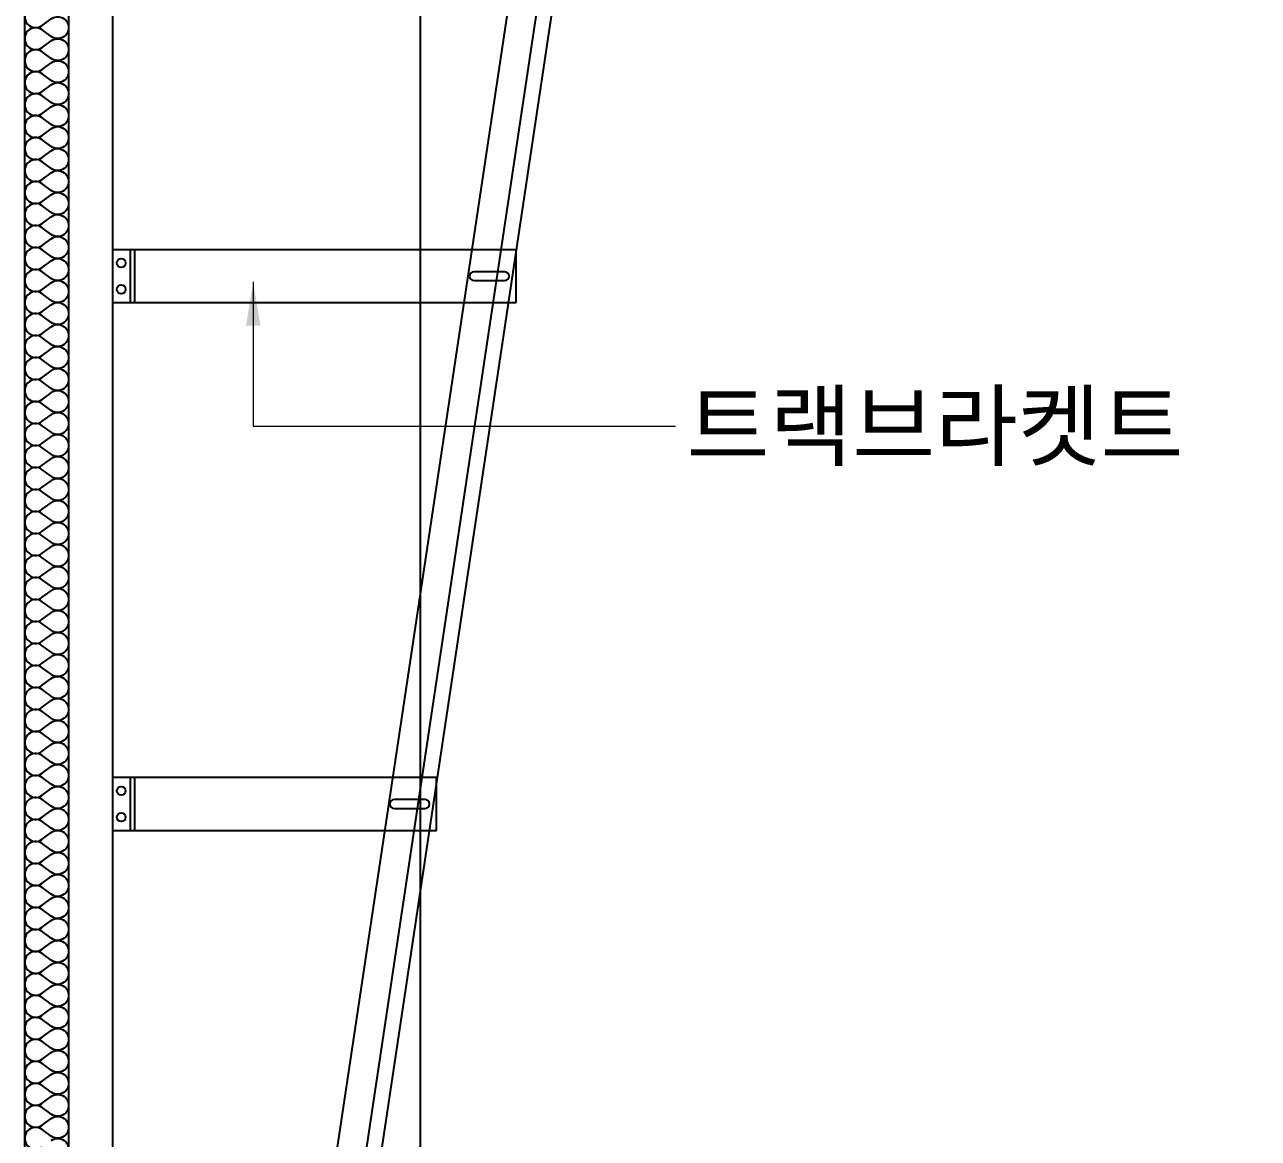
# Model space of a CAD drawing. Header units: millimetres. Extents: x 204328 to 274136, y -196910 to -178068.
# Drawn here: x 217864 to 219267, y -187845 to -186579 of the extents above; entities that cross this region are included whole.
import ezdxf

# ---------------------------------------------------------------- set-up
doc = ezdxf.new("R2010")
doc.units = ezdxf.units.MM
doc.layers.get('Defpoints').update_dxf_attribs({"color": 140})
for name, color, linetype, lineweight in [('A-DIMS', 7, 'Continuous', 25), ('A-ELEV-LIN2', 7, 'Continuous', 25), ('A-MKXS-TEXT1', 3, 'Continuous', 25), ('A-WAXM-PANL', 6, 'Continuous', 20)]:
    doc.layers.add(name, color=color, linetype=linetype, lineweight=lineweight)
for name, color, linetype in [('HAT', 8, 'Continuous'), ('OHD Frame', 2, 'Continuous'), ('OHD Track', 4, 'Continuous')]:
    doc.layers.add(name, color=color, linetype=linetype)
doc.styles.add('HY울릉도L', font='')
doc.styles.add('돋움체', font='')
doc.styles.get('HY울릉도L').set_extended_font_data('Dotum')
doc.styles.get('돋움체').set_extended_font_data('DotumChe')
doc.dimstyles.new('CDIM', dxfattribs={"dimtxt": 3, "dimasz": 1.5, "dimexe": 2, "dimexo": 1, "dimgap": 1, "dimtad": 1, "dimdec": 0, "dimrnd": 0.5, "dimzin": 0, "dimdsep": 32, "dimlunit": 6, "dimtxsty": 'HY울릉도L', "dimblk1": '_CIDOT', "dimblk2": '_CIDOT', "dimsah": 1, "dimcen": 5.5, "dimclrd": 2, "dimclre": 2, "dimclrt": 7, "dimadec": 0, "dimazin": 0, "dimtfac": 1, "dimtdec": 0, "dimtix": 1, "dimtmove": 2, "dimatfit": 1, "dimldrblk": '_CIDOT', "dimfxl": 1, "dimtolj": 1, "dimtzin": 0, "dimlwd": -1, "dimarcsym": 0})
doc.dimstyles.new('ISO-25', dxfattribs={"dimtxt": 2.5, "dimasz": 2.5, "dimexe": 1.25, "dimexo": 0.625, "dimtad": 1, "dimdsep": 46, "dimtxsty": 'Standard', "dimcen": 2.5, "dimadec": 0, "dimazin": 0, "dimtfac": 1, "dimtmove": 0, "dimatfit": 3, "dimfxl": 1, "dimarcsym": 0})

# ---------------------------------------------------------------- blocks, each defined once
blk = doc.blocks.new('OHD2')
at = {"color": 0}
for p, q in [((311364.5, -132750, 17.6), (310905.7, -132750, 17.6)), ((310905.7, -132750, 17.6), (310905.7, -132810, 17.6)), ((310925.7, -132750, 17.6), (310925.7, -132810, 17.6)), ((310930.7, -132750, 17.6), (310930.7, -132810, 17.6)), ((311364.5, -132810, 17.6), (311364.5, -132750, 17.6)), ((311351.5, -132775, 17.6), (311316.5, -132775, 17.6)), ((311316.5, -132785, 17.6), (311351.5, -132785, 17.6)), ((310905.7, -132810, 17.6), (311364.5, -132810, 17.6)), ((311273.9, -133350, 17.6), (310905.7, -133350, 17.6)), ((310905.7, -133350, 17.6), (310905.7, -133410, 17.6)), ((310925.7, -133350, 17.6), (310925.7, -133410, 17.6)), ((310930.7, -133350, 17.6), (310930.7, -133410, 17.6)), ((311273.9, -133410, 17.6), (311273.9, -133350, 17.6)), ((311260.9, -133375, 17.6), (311225.9, -133375, 17.6)), ((311225.9, -133385, 17.6), (311260.9, -133385, 17.6)), ((310905.7, -133410, 17.6), (311273.9, -133410, 17.6))]:
    blk.add_line(p, q, dxfattribs=at)
for centre in [(310915.5, -132765, 17.6), (310915.5, -132795, 17.6), (310915.5, -133365, 17.6), (310915.5, -133395, 17.6)]:
    blk.add_circle(centre, 5, dxfattribs=at)
for centre, start, end in [((311316.5, -132780, 17.6), 90, 270), ((311351.5, -132780, 17.6), 270, 90), ((311225.9, -133380, 17.6), 90, 270), ((311260.9, -133380, 17.6), 270, 90)]:
    blk.add_arc(centre, 5, start, end, dxfattribs=at)
at = {"layer": 'OHD Frame'}
for p, q in [((310855.7, -131810, 17.6), (310855.7, -137360, 17.6)), ((310905.7, -131810, 17.6), (310905.7, -137360, 17.6))]:
    blk.add_line(p, q, dxfattribs=at)
at = {"layer": 'OHD Track'}
for p, q in [((311032.5, -134630.7, 17.6), (311455.1, -131810, 17.6)), ((311068.7, -134610, 17.6), (311488.2, -131810, 17.6)), ((311086.2, -134610, 17.6), (311505.7, -131810, 17.6))]:
    blk.add_line(p, q, dxfattribs=at)
blk = doc.blocks.new('_CIDOT')
at = {"color": 0, "linetype": 'ByBlock'}
blk.add_line((2, 0), (-1, 0), dxfattribs=at)
at = {"color": 0, "linetype": 'ByBlock', "const_width": 0.5}
blk.add_lwpolyline([(-0.25, 0, 1), (0.25, 0, 1)], format="xyb", close=True, dxfattribs=at)
blk = doc.blocks.new('*D63')
at = {"layer": 'A-DIMS', "lineweight": -2, "transparency": 16777216}
for p, q in [((217989.4, -185895.2), (220520, -185895.2)), ((217989.4, -188895.2), (220520, -188895.2))]:
    blk.add_line(p, q, dxfattribs=at)
at = {"layer": 'A-DIMS', "transparency": 16777216}
blk.add_line((220470, -185932.7), (220470, -188857.7), dxfattribs=at)
at = {"layer": 'Defpoints', "color": 0, "transparency": 16777216}
for p in [(217964.4, -185895.2, 0), (217964.4, -188895.2, 0), (220470, -188895.2)]:
    blk.add_point(p, dxfattribs=at)
at = {"layer": 'A-DIMS', "transparency": 16777216, "xscale": 37.5, "yscale": 37.5, "zscale": 37.5}
for p, rotation in [((220470, -185895.2), 90), ((220470, -188895.2), 270)]:
    blk.add_blockref('_CIDOT', p, dxfattribs=dict(at, rotation=rotation))
at = {"layer": 'A-DIMS', "color": 3, "transparency": 16777216, "insert": (220400.2, -187395.2), "char_height": 75, "attachment_point": 5, "rotation": 90, "style": '돋움체'}
blk.add_mtext('\\A1;HEAD ROOM="3,000"', dxfattribs=at)

msp = doc.modelspace()

# ---------------------------------------------------------------- linework, layer by layer
msp.add_line((217864.4, -188795.2, 0), (217864.4, -185313.5, 0))
at = {"layer": 'A-ELEV-LIN2'}
msp.add_line((218314.4, -191445.2, 0), (218314.4, -185313.5, 0), dxfattribs=at)
at = {"layer": 'A-WAXM-PANL'}
msp.add_line((217914.4, -188895.2, 0), (217914.4, -185313.5, 0), dxfattribs=at)
at = {"layer": 'HAT', "elevation": 0}
for points in [[(217884.4, -186560.2, 2), (217884.4, -186580.2), (217894.4, -186572.7, -2), (217894.4, -186592.7), (217884.4, -186585.2, 2), (217884.4, -186605.2), (217894.4, -186597.7, -2), (217894.4, -186617.7), (217884.4, -186610.2, 2), (217884.4, -186630.2), (217894.4, -186622.7, -2), (217894.4, -186642.7), (217884.4, -186635.2, 0.509758), (217865.1, -186641.1)], [(217864.7, -186622.9, 0.545796), (217884.4, -186630.2), (217894.4, -186622.7, -2), (217894.4, -186642.7), (217884.4, -186635.2, 2), (217884.4, -186655.2), (217894.4, -186647.7, -2), (217894.4, -186667.7), (217884.4, -186660.2, 2), (217884.4, -186680.2), (217894.4, -186672.7, -2), (217894.4, -186692.7), (217884.4, -186685.2, 2), (217884.4, -186705.2), (217894.4, -186697.7, -2), (217894.4, -186717.7), (217884.4, -186710.2, 2), (217884.4, -186730.2), (217894.4, -186722.7, -2), (217894.4, -186742.7), (217884.4, -186735.2, 2), (217884.4, -186755.2), (217894.4, -186747.7, -2), (217894.4, -186767.7), (217884.4, -186760.2, 2), (217884.4, -186780.2), (217894.4, -186772.7, -2), (217894.4, -186792.7), (217884.4, -186785.2, 2), (217884.4, -186805.2), (217894.4, -186797.7, -2), (217894.4, -186817.7), (217884.4, -186810.2, 2), (217884.4, -186830.2), (217894.4, -186822.7, -2), (217894.4, -186842.7), (217884.4, -186835.2, 2), (217884.4, -186855.2), (217894.4, -186847.7, -2), (217894.4, -186867.7), (217884.4, -186860.2, 2), (217884.4, -186880.2), (217894.4, -186872.7, -2), (217894.4, -186892.7), (217884.4, -186885.2, 2), (217884.4, -186905.2), (217894.4, -186897.7, -2), (217894.4, -186917.7), (217884.4, -186910.2, 2), (217884.4, -186930.2), (217894.4, -186922.7, -2), (217894.4, -186942.7), (217884.4, -186935.2, 2), (217884.4, -186955.2), (217894.4, -186947.7, -2), (217894.4, -186967.7), (217884.4, -186960.2, 2), (217884.4, -186980.2), (217894.4, -186972.7, -2), (217894.4, -186992.7), (217884.4, -186985.2, 2), (217884.4, -187005.2), (217894.4, -186997.7, -2), (217894.4, -187017.7), (217884.4, -187010.2, 0.509758), (217865.1, -187016.1)], [(217864.7, -186997.9, 0.545796), (217884.4, -187005.2), (217894.4, -186997.7, -2), (217894.4, -187017.7), (217884.4, -187010.2, 2), (217884.4, -187030.2), (217894.4, -187022.7, -2), (217894.4, -187042.7), (217884.4, -187035.2, 2), (217884.4, -187055.2), (217894.4, -187047.7, -2), (217894.4, -187067.7), (217884.4, -187060.2, 2), (217884.4, -187080.2), (217894.4, -187072.7, -2), (217894.4, -187092.7), (217884.4, -187085.2, 2), (217884.4, -187105.2), (217894.4, -187097.7, -2), (217894.4, -187117.7), (217884.4, -187110.2, 2), (217884.4, -187130.2), (217894.4, -187122.7, -2), (217894.4, -187142.7), (217884.4, -187135.2, 2), (217884.4, -187155.2), (217894.4, -187147.7, -2), (217894.4, -187167.7), (217884.4, -187160.2, 2), (217884.4, -187180.2), (217894.4, -187172.7, -2), (217894.4, -187192.7), (217884.4, -187185.2, 2), (217884.4, -187205.2), (217894.4, -187197.7, -2), (217894.4, -187217.7), (217884.4, -187210.2, 2), (217884.4, -187230.2), (217894.4, -187222.7, -2), (217894.4, -187242.7), (217884.4, -187235.2, 2), (217884.4, -187255.2), (217894.4, -187247.7, -2), (217894.4, -187267.7), (217884.4, -187260.2, 2), (217884.4, -187280.2), (217894.4, -187272.7, -2), (217894.4, -187292.7), (217884.4, -187285.2, 2), (217884.4, -187305.2), (217894.4, -187297.7, -2), (217894.4, -187317.7), (217884.4, -187310.2, 2), (217884.4, -187330.2), (217894.4, -187322.7, -2), (217894.4, -187342.7), (217884.4, -187335.2, 2), (217884.4, -187355.2), (217894.4, -187347.7, -2), (217894.4, -187367.7), (217884.4, -187360.2, 2), (217884.4, -187380.2), (217894.4, -187372.7, -2), (217894.4, -187392.7), (217884.4, -187385.2, 0.509758), (217865.1, -187391.1)], [(217864.7, -187372.9, 0.545796), (217884.4, -187380.2), (217894.4, -187372.7, -2), (217894.4, -187392.7), (217884.4, -187385.2, 2), (217884.4, -187405.2), (217894.4, -187397.7, -2), (217894.4, -187417.7), (217884.4, -187410.2, 2), (217884.4, -187430.2), (217894.4, -187422.7, -2), (217894.4, -187442.7), (217884.4, -187435.2, 2), (217884.4, -187455.2), (217894.4, -187447.7, -2), (217894.4, -187467.7), (217884.4, -187460.2, 2), (217884.4, -187480.2), (217894.4, -187472.7, -2), (217894.4, -187492.7), (217884.4, -187485.2, 2), (217884.4, -187505.2), (217894.4, -187497.7, -2), (217894.4, -187517.7), (217884.4, -187510.2, 2), (217884.4, -187530.2), (217894.4, -187522.7, -2), (217894.4, -187542.7), (217884.4, -187535.2, 2), (217884.4, -187555.2), (217894.4, -187547.7, -2), (217894.4, -187567.7), (217884.4, -187560.2, 2), (217884.4, -187580.2), (217894.4, -187572.7, -2), (217894.4, -187592.7), (217884.4, -187585.2, 2), (217884.4, -187605.2), (217894.4, -187597.7, -2), (217894.4, -187617.7), (217884.4, -187610.2, 2), (217884.4, -187630.2), (217894.4, -187622.7, -2), (217894.4, -187642.7), (217884.4, -187635.2, 2), (217884.4, -187655.2), (217894.4, -187647.7, -2), (217894.4, -187667.7), (217884.4, -187660.2, 2), (217884.4, -187680.2), (217894.4, -187672.7, -2), (217894.4, -187692.7), (217884.4, -187685.2, 2), (217884.4, -187705.2), (217894.4, -187697.7, -2), (217894.4, -187717.7), (217884.4, -187710.2, 2), (217884.4, -187730.2), (217894.4, -187722.7, -2), (217894.4, -187742.7), (217884.4, -187735.2, 2), (217884.4, -187755.2), (217894.4, -187747.7, -2), (217894.4, -187767.7), (217884.4, -187760.2, 0.509758), (217865.1, -187766.1)], [(217864.7, -187747.9, 0.545796), (217884.4, -187755.2), (217894.4, -187747.7, -2), (217894.4, -187767.7), (217884.4, -187760.2, 2), (217884.4, -187780.2), (217894.4, -187772.7, -2), (217894.4, -187792.7), (217884.4, -187785.2, 2), (217884.4, -187805.2), (217894.4, -187797.7, -2), (217894.4, -187817.7), (217884.4, -187810.2, 2), (217884.4, -187830.2), (217894.4, -187822.7, -2), (217894.4, -187842.7), (217884.4, -187835.2, 2), (217884.4, -187855.2)], [(217894.4, -187847.7, -2), (217894.4, -187867.7)]]:
    msp.add_lwpolyline(points, format="xyb", dxfattribs=at)

# ---------------------------------------------------------------- block references
msp.add_blockref('OHD2', (-92941.3, -54085.2, -17.6))

# ---------------------------------------------------------------- texts
at = {"layer": 'A-MKXS-TEXT1', "color": 0, "style": '돋움체'}
msp.add_text('트랙브라켓트', height=75, dxfattribs=at).set_placement((218616.9, -187072.9, -17.6))

# ---------------------------------------------------------------- dimensions: what is measured, and where the dimension line sits
at = {"layer": 'A-DIMS'}
dim = msp.add_linear_dim(base=(220470, -188895.2, 0), p1=(217964.4, -185895.2, 0), p2=(217964.4, -188895.2, 0), angle=90, text='HEAD ROOM="<>"', dimstyle='CDIM', override={"dimscale": 25, "dimtxsty": '돋움체', "dimclrd": 256, "dimclre": 256, "dimclrt": 3}, dxfattribs=at)
dim.commit()
dim.dimension.update_dxf_attribs({"geometry": '*D63', "text_midpoint": (220400.2, -187395.2, 0)})

# ---------------------------------------------------------------- leaders
msp.add_leader([(218124.2, -186871.6, -17.6), (218124.2, -187035.7, -17.6), (218604.3, -187035.7, -17.6)], dimstyle='ISO-25', override={"dimasz": 50, "dimtad": 0, "dimclrd": 1, "dimlwd": 9})

doc.saveas('drawing.dxf')
